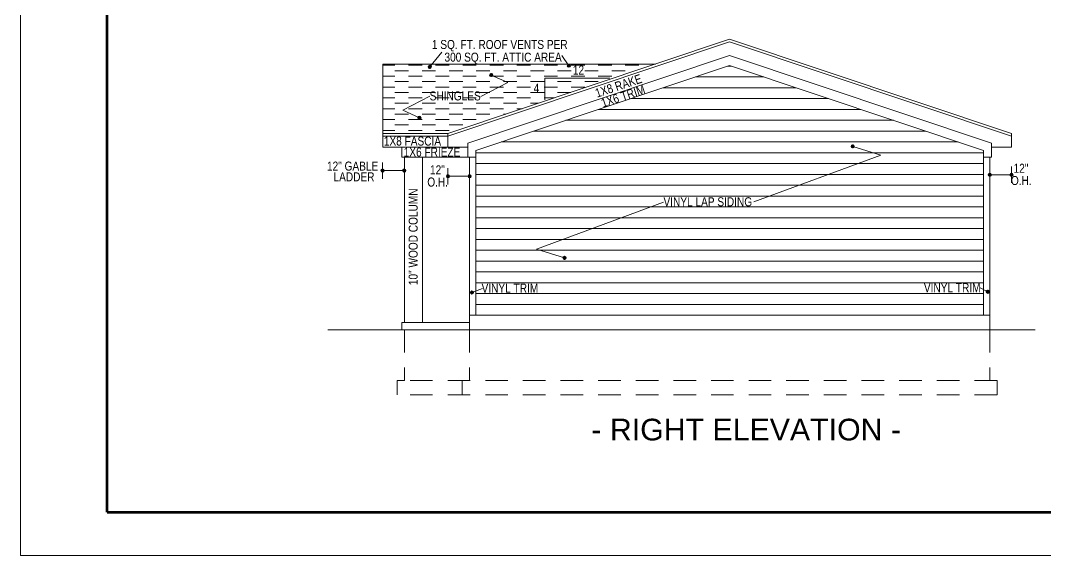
# Model space of a CAD drawing. Header units: inches. Extents: x -4443104 to -4439086, y 793046 to 798506.
# Drawn here: x -4441182 to -4440615, y 793046 to 793342 of the extents above; entities that cross this region are included whole.
import ezdxf
from ezdxf.enums import TextEntityAlignment as Align

# ---------------------------------------------------------------- set-up
doc = ezdxf.new("R2010")
doc.units = ezdxf.units.IN
doc.header["$MEASUREMENT"] = 0
doc.linetypes.add('DGN Style 2', pattern=[20.825219, 12.495132, -8.330088])
doc.layers.add('Level 1', color=7, linetype='Continuous', lineweight=0)
doc.layers.add('Level 3', color=7, linetype='Continuous', lineweight=0)
doc.styles.add('Style-Arial', font='arial.ttf')

# ---------------------------------------------------------------- blocks, each defined once
blk = doc.blocks.new('412')
at = {"layer": 'Level 3', "color": 120, "linetype": 'Continuous', "lineweight": 13, "flags": 128}
blk.add_lwpolyline([(18, 0), (-18, 0), (-18, -12)], dxfattribs=at)
at = {"layer": 'Level 3', "color": 120, "linetype": 'Continuous', "lineweight": 13, "style": 'Style-Arial', "width": 0.8}
for s, p in [('12', (-2.53, 2)), ('4', (-24.23, -8.02))]:
    blk.add_text(s, height=5, dxfattribs=at).set_placement(p)
blk = doc.blocks.new('LT3_5')
at = {"layer": 'Level 3', "color": 2, "linetype": 'Continuous', "lineweight": 13}
for radius in [6, 5.52, 5.04, 4.56, 4.08, 3.6, 3.12, 2.64, 2.16, 1.68, 1.2, 0.72, 0.24]:
    blk.add_circle((0, 0), radius, dxfattribs=at)
blk = doc.blocks.new('LT3_7')
at = {"layer": 'Level 3', "color": 2, "linetype": 'Continuous', "lineweight": 13}
for radius in [6, 5.52, 5.04, 4.56, 4.08, 3.6, 3.12, 2.64, 2.16, 1.68, 1.2, 0.72, 0.24]:
    blk.add_circle((0, 0), radius, dxfattribs=at)
blk = doc.blocks.new('12OH')
at = {"layer": 'Level 3', "color": 2, "linetype": 'Continuous', "lineweight": 13}
for p, q in [((0, -9), (0, 0)), ((-12, -4.5), (0, -4.5))]:
    blk.add_line(p, q, dxfattribs=at)
at = {"layer": 'Level 3', "color": 2, "linetype": 'Continuous', "lineweight": 13, "xscale": 0.1499990686758433, "yscale": 0.1499990686758433, "zscale": 0.1499990686758433}
for name, p in [('LT3_5', (-12, -4.5)), ('LT3_7', (0, -4.5))]:
    blk.add_blockref(name, p, dxfattribs=at)
blk = doc.blocks.new('SWRV')
at = {"layer": 'Level 3', "color": 7, "linetype": 'Continuous', "lineweight": 13, "style": 'Style-Arial', "width": 0.8}
for s, p in [('1 SQ. FT. ROOF VENTS PER', (43.65, 0.54)), ('300 SQ. FT. ATTIC AREA', (40.38, -6.47))]:
    blk.add_text(s, height=5, dxfattribs=at).set_placement(p, align=Align.RIGHT)
blk = doc.blocks.new('LT3_3')
at = {"layer": 'Level 3', "color": 120, "linetype": 'Continuous', "lineweight": 13}
for radius in [6, 5.52, 5.04, 4.56, 4.08, 3.6, 3.12, 2.64, 2.16, 1.68, 1.2, 0.72, 0.24]:
    blk.add_circle((0, 0), radius, dxfattribs=at)

msp = doc.modelspace()

# ---------------------------------------------------------------- linework, layer by layer
at = {"layer": 'Level 1', "color": 7, "linetype": 'Continuous', "lineweight": 0}
for q in [(-4441181.9771, 794197.7979), (-4439453.9771, 793045.7979)]:
    msp.add_line((-4441181.9771, 793045.7979), q, dxfattribs=at)
at = {"layer": 'Level 1', "color": 7, "linetype": 'Continuous', "lineweight": 53}
for q in [(-4441133.9771, 794173.7979), (-4439501.9771, 793069.7979)]:
    msp.add_line((-4441133.9771, 793069.7979), q, dxfattribs=at)
at = {"layer": 'Level 3', "color": 120, "linetype": 'Continuous', "lineweight": 13}
for p, q in [((-4440945.4597, 793279.3877), (-4440789.4597, 793331.5846)), ((-4440633.4597, 793279.3877), (-4440789.4597, 793331.5846)), ((-4440948.6841, 793324.4868), (-4440955.4638, 793316.2782)), ((-4440934.4597, 793274.0683), (-4440789.4597, 793322.5846)), ((-4440882.3109, 793322.5873), (-4440878.4465, 793316.9566)), ((-4440644.4597, 793274.0683), (-4440789.4597, 793322.5846)), ((-4440981.4597, 793271.8877), (-4440981.4597, 793317.8778)), ((-4440981.4597, 793317.8778), (-4440830.425, 793317.8778)), ((-4440929.9597, 793270.074), (-4440789.4597, 793317.0846)), ((-4440648.9597, 793270.074), (-4440789.4597, 793317.0846)), ((-4440912.2772, 793307.5947), (-4440921.4298, 793311.8008)), ((-4440927.1925, 793299.861), (-4440912.2772, 793307.5947)), ((-4440970.311, 793292.3714), (-4440955.3957, 793300.1051)), ((-4440961.1584, 793288.1653), (-4440970.311, 793292.3714)), ((-4440945.4597, 793279.3877), (-4440981.4597, 793279.3877)), ((-4440945.4597, 793271.8877), (-4440945.4597, 793279.3877)), ((-4440633.4597, 793271.8877), (-4440633.4597, 793279.3877)), ((-4440945.4597, 793271.8877), (-4440981.4597, 793271.8877)), ((-4440970.9597, 793266.3877), (-4440970.9597, 793271.8877)), ((-4440934.4597, 793271.8877), (-4440945.4597, 793271.8877)), ((-4440934.4597, 793266.3877), (-4440934.4597, 793274.0683)), ((-4440705.7954, 793267.4411), (-4440721.3378, 793272.3086)), ((-4440644.4597, 793266.3877), (-4440644.4597, 793274.0683)), ((-4440644.4597, 793271.8877), (-4440633.4597, 793271.8877)), ((-4440929.9597, 793266.3877), (-4440970.9597, 793266.3877)), ((-4440969.4597, 793266.3877), (-4440969.4597, 793174.7611)), ((-4440959.4597, 793266.3877), (-4440959.4597, 793174.7611)), ((-4440933.4597, 793266.3877), (-4440933.4597, 793170.7611)), ((-4440929.9597, 793270.074), (-4440929.9597, 793178.7611)), ((-4440776.1516, 793241.5603), (-4440705.7954, 793267.4411)), ((-4440648.9597, 793270.074), (-4440648.9597, 793178.7611)), ((-4440648.9597, 793266.3877), (-4440644.4597, 793266.3877)), ((-4440645.4597, 793266.3877), (-4440645.4597, 793170.7611)), ((-4440896.398, 793215.4421), (-4440826.0417, 793241.3229)), ((-4440880.8556, 793210.5746), (-4440896.398, 793215.4421)), ((-4440926.3102, 793193.6481), (-4440932.0827, 793191.3997)), ((-4440650.8597, 793194.0067), (-4440646.5982, 793191.7971)), ((-4440933.4597, 793174.7611), (-4440970.9597, 793174.7611)), ((-4440970.9597, 793174.7611), (-4440970.9597, 793170.7611)), ((-4440645.4597, 793178.7611), (-4440933.4597, 793178.7611)), ((-4440620.2576, 793170.7611), (-4441011.9262, 793170.7611))]:
    msp.add_line(p, q, dxfattribs=at)
at = {"layer": 'Level 3', "color": 120, "linetype": 'Continuous', "lineweight": 0}
for p, q in [((-4440945.4597, 793277.8877), (-4440789.4597, 793330.0846)), ((-4440633.4597, 793277.8877), (-4440789.4597, 793330.0846)), ((-4440945.4597, 793277.8877), (-4440981.4597, 793277.8877))]:
    msp.add_line(p, q, dxfattribs=at)
at = {"layer": 'Level 3', "color": 251, "linetype": 'Continuous', "lineweight": 0}
for p, q in [((-4440981.4597, 793317.1644), (-4440974.6985, 793317.1644)), ((-4440967.1985, 793317.1644), (-4440959.6985, 793317.1644)), ((-4440952.1985, 793317.1644), (-4440944.6985, 793317.1644)), ((-4440937.1985, 793317.1644), (-4440929.6985, 793317.1644)), ((-4440922.1985, 793317.1644), (-4440914.6985, 793317.1644)), ((-4440907.1985, 793317.1644), (-4440899.6985, 793317.1644)), ((-4440892.1985, 793317.1644), (-4440884.6985, 793317.1644)), ((-4440877.1985, 793317.1644), (-4440869.6985, 793317.1644)), ((-4440862.1985, 793317.1644), (-4440854.6985, 793317.1644)), ((-4440847.1985, 793317.1644), (-4440839.6985, 793317.1644)), ((-4440981.4597, 793311.1644), (-4440974.6985, 793311.1644)), ((-4440974.6985, 793314.1644), (-4440967.1985, 793314.1644)), ((-4440967.1985, 793311.1644), (-4440959.6985, 793311.1644)), ((-4440959.6985, 793314.1644), (-4440952.1985, 793314.1644)), ((-4440952.1985, 793311.1644), (-4440944.6985, 793311.1644)), ((-4440944.6985, 793314.1644), (-4440937.1985, 793314.1644)), ((-4440937.1985, 793311.1644), (-4440929.6985, 793311.1644)), ((-4440929.6985, 793314.1644), (-4440922.1985, 793314.1644)), ((-4440922.1985, 793311.1644), (-4440914.6985, 793311.1644)), ((-4440914.6985, 793314.1644), (-4440907.1985, 793314.1644)), ((-4440907.1985, 793311.1644), (-4440899.6985, 793311.1644)), ((-4440899.6985, 793314.1644), (-4440892.1985, 793314.1644)), ((-4440892.1985, 793311.1644), (-4440884.6985, 793311.1644)), ((-4440884.6985, 793314.1644), (-4440877.1985, 793314.1644)), ((-4440877.1985, 793311.1644), (-4440869.6985, 793311.1644)), ((-4440869.6985, 793314.1644), (-4440862.1985, 793314.1644)), ((-4440862.1985, 793311.1644), (-4440854.6985, 793311.1644)), ((-4440854.6985, 793314.1644), (-4440847.1985, 793314.1644)), ((-4440981.4597, 793305.1644), (-4440974.6985, 793305.1644)), ((-4440974.6985, 793308.1644), (-4440967.1985, 793308.1644)), ((-4440967.1985, 793305.1644), (-4440959.6985, 793305.1644)), ((-4440959.6985, 793308.1644), (-4440952.1985, 793308.1644)), ((-4440952.1985, 793305.1644), (-4440944.6985, 793305.1644)), ((-4440944.6985, 793308.1644), (-4440937.1985, 793308.1644)), ((-4440937.1985, 793305.1644), (-4440929.6985, 793305.1644)), ((-4440929.6985, 793308.1644), (-4440922.1985, 793308.1644)), ((-4440922.1985, 793305.1644), (-4440914.6985, 793305.1644)), ((-4440914.6985, 793308.1644), (-4440907.1985, 793308.1644)), ((-4440907.1985, 793305.1644), (-4440899.6985, 793305.1644)), ((-4440899.6985, 793308.1644), (-4440892.1985, 793308.1644)), ((-4440892.1985, 793305.1644), (-4440884.6985, 793305.1644)), ((-4440884.6985, 793308.1644), (-4440877.1985, 793308.1644)), ((-4440877.1985, 793305.1644), (-4440869.6985, 793305.1644)), ((-4440869.6985, 793308.1644), (-4440862.1985, 793308.1644)), ((-4440981.4597, 793299.1644), (-4440974.6985, 793299.1644)), ((-4440974.6985, 793302.1644), (-4440967.1985, 793302.1644)), ((-4440967.1985, 793299.1644), (-4440959.6985, 793299.1644)), ((-4440959.6985, 793302.1644), (-4440952.1985, 793302.1644)), ((-4440952.1985, 793299.1644), (-4440944.6985, 793299.1644)), ((-4440944.6985, 793302.1644), (-4440937.1985, 793302.1644)), ((-4440937.1985, 793299.1644), (-4440929.6985, 793299.1644)), ((-4440929.6985, 793302.1644), (-4440922.1985, 793302.1644)), ((-4440922.1985, 793299.1644), (-4440914.6985, 793299.1644)), ((-4440914.6985, 793302.1644), (-4440907.1985, 793302.1644)), ((-4440907.1985, 793299.1644), (-4440899.6985, 793299.1644)), ((-4440899.6985, 793302.1644), (-4440892.1985, 793302.1644)), ((-4440892.1985, 793299.1644), (-4440886.3534, 793299.1644)), ((-4440884.6985, 793302.1644), (-4440877.3873, 793302.1644)), ((-4440974.6985, 793296.1644), (-4440967.1985, 793296.1644)), ((-4440959.6985, 793296.1644), (-4440952.1985, 793296.1644)), ((-4440944.6985, 793296.1644), (-4440937.1985, 793296.1644)), ((-4440929.6985, 793296.1644), (-4440922.1985, 793296.1644)), ((-4440914.6985, 793296.1644), (-4440907.1985, 793296.1644)), ((-4440899.6985, 793296.1644), (-4440895.3194, 793296.1644)), ((-4440981.4597, 793293.1644), (-4440974.6985, 793293.1644)), ((-4440974.6985, 793290.1644), (-4440967.1985, 793290.1644)), ((-4440967.1985, 793293.1644), (-4440959.6985, 793293.1644)), ((-4440959.6985, 793290.1644), (-4440952.1985, 793290.1644)), ((-4440952.1985, 793293.1644), (-4440944.6985, 793293.1644)), ((-4440944.6985, 793290.1644), (-4440937.1985, 793290.1644)), ((-4440937.1985, 793293.1644), (-4440929.6985, 793293.1644)), ((-4440929.6985, 793290.1644), (-4440922.1985, 793290.1644)), ((-4440922.1985, 793293.1644), (-4440914.6985, 793293.1644)), ((-4440914.6985, 793290.1644), (-4440913.2516, 793290.1644)), ((-4440907.1985, 793293.1644), (-4440904.2855, 793293.1644)), ((-4440981.4597, 793287.1644), (-4440974.6985, 793287.1644)), ((-4440974.6985, 793284.1644), (-4440967.1985, 793284.1644)), ((-4440967.1985, 793287.1644), (-4440959.6985, 793287.1644)), ((-4440959.6985, 793284.1644), (-4440952.1985, 793284.1644)), ((-4440952.1985, 793287.1644), (-4440944.6985, 793287.1644)), ((-4440944.6985, 793284.1644), (-4440937.1985, 793284.1644)), ((-4440937.1985, 793287.1644), (-4440929.6985, 793287.1644)), ((-4440981.4597, 793281.1644), (-4440974.6985, 793281.1644)), ((-4440967.1985, 793281.1644), (-4440959.6985, 793281.1644)), ((-4440952.1985, 793281.1644), (-4440944.6985, 793281.1644))]:
    msp.add_line(p, q, dxfattribs=at)
at = {"layer": 'Level 3', "color": 30, "linetype": 'Continuous', "lineweight": 0}
for p, q in [((-4440790.4266, 793316.7611), (-4440788.4927, 793316.7611)), ((-4440808.3587, 793310.7611), (-4440770.5606, 793310.7611)), ((-4440826.2908, 793304.7611), (-4440752.6285, 793304.7611)), ((-4440844.2229, 793298.7611), (-4440734.6964, 793298.7611)), ((-4440862.155, 793292.7611), (-4440716.7643, 793292.7611)), ((-4440880.0871, 793286.7611), (-4440698.8322, 793286.7611)), ((-4440898.0192, 793280.7611), (-4440680.9001, 793280.7611)), ((-4440915.9514, 793274.7611), (-4440662.968, 793274.7611)), ((-4440929.9597, 793268.7611), (-4440648.9597, 793268.7611)), ((-4440929.9597, 793262.7611), (-4440648.9597, 793262.7611)), ((-4440929.9597, 793256.7611), (-4440648.9597, 793256.7611)), ((-4440929.9597, 793250.7611), (-4440648.9597, 793250.7611)), ((-4440929.9597, 793244.7611), (-4440648.9597, 793244.7611)), ((-4440929.9597, 793238.7611), (-4440648.9597, 793238.7611)), ((-4440929.9597, 793232.7611), (-4440648.9597, 793232.7611)), ((-4440929.9597, 793226.7611), (-4440648.9597, 793226.7611)), ((-4440929.9597, 793220.7611), (-4440648.9597, 793220.7611)), ((-4440929.9597, 793214.7611), (-4440648.9597, 793214.7611)), ((-4440929.9597, 793208.7611), (-4440648.9597, 793208.7611)), ((-4440929.9597, 793202.7611), (-4440648.9597, 793202.7611)), ((-4440929.9597, 793196.7611), (-4440648.9597, 793196.7611)), ((-4440929.9597, 793190.7611), (-4440648.9597, 793190.7611)), ((-4440929.9597, 793184.7611), (-4440648.9597, 793184.7611))]:
    msp.add_line(p, q, dxfattribs=at)
at = {"layer": 'Level 3', "color": 120, "linetype": 'DGN Style 2', "lineweight": 0}
for p, q in [((-4440969.4597, 793170.7611), (-4440969.4597, 793142.7611)), ((-4440933.4597, 793170.7611), (-4440933.4597, 793142.7611)), ((-4440645.4597, 793170.7611), (-4440645.4597, 793142.7611)), ((-4440973.4597, 793142.7611), (-4440973.4597, 793134.7611)), ((-4440969.4597, 793142.7611), (-4440973.4597, 793142.7611)), ((-4440641.4597, 793142.7611), (-4440969.4597, 793142.7611)), ((-4440937.4597, 793142.7611), (-4440937.4597, 793134.7611)), ((-4440933.4597, 793142.7611), (-4440937.4597, 793142.7611)), ((-4440645.4597, 793142.7611), (-4440641.4597, 793142.7611)), ((-4440641.4597, 793142.7611), (-4440641.4597, 793134.7611)), ((-4440641.4597, 793134.7611), (-4440973.4597, 793134.7611))]:
    msp.add_line(p, q, dxfattribs=at)

# ---------------------------------------------------------------- block references
at = {"layer": 'Level 3', "color": 7, "linetype": 'Continuous', "lineweight": 13}
msp.add_blockref('SWRV', (-4440922.7871, 793325.66), dxfattribs=at)
at = {"layer": 'Level 3', "color": 120, "linetype": 'Continuous', "lineweight": 13, "xscale": 0.1499990686758433, "yscale": 0.1499990686758433, "zscale": 0.1499990686758433}
for p in [(-4440955.4638, 793316.2782), (-4440878.4465, 793316.9566), (-4440921.4298, 793311.8008), (-4440961.1584, 793288.1653), (-4440721.3378, 793272.3086), (-4440880.8556, 793210.5746), (-4440932.0827, 793191.3997), (-4440646.5982, 793191.7971)]:
    msp.add_blockref('LT3_3', p, dxfattribs=at)
at = {"layer": 'Level 3', "color": 120, "linetype": 'Continuous', "lineweight": 13}
msp.add_blockref('412', (-4440873.7085, 793310.0765), dxfattribs=at)
at = {"layer": 'Level 3', "color": 2, "linetype": 'Continuous', "lineweight": 13, "rotation": 180}
for p in [(-4440981.5821, 793254.391), (-4440945.3688, 793251.2514)]:
    msp.add_blockref('12OH', p, dxfattribs=at)
at = {"layer": 'Level 3', "color": 2, "linetype": 'Continuous', "lineweight": 13, "extrusion": (0, 0, -1), "rotation": 180}
msp.add_blockref('12OH', (4440633.4416, 793252.0926), dxfattribs=at)

# ---------------------------------------------------------------- texts
at = {"layer": 'Level 3', "color": 120, "linetype": 'Continuous', "lineweight": 13, "style": 'Style-Arial', "width": 0.8}
for s, rotation, p in [('1X8 RAKE', 18.5, (-4440862.8556, 793299.2158)), ('1X6 TRIM', 18.5, (-4440859.5746, 793293.7504)), ('10" WOOD COLUMN', 90, (-4440962.1322, 793195.4645))]:
    msp.add_text(s, height=5, rotation=rotation, dxfattribs=at).set_placement(p)
for s, p in [('SHINGLES', (-4440955.4925, 793297.7338)), ('1X8 FASCIA', (-4440980.8609, 793272.7274)), ('1X6 FRIEZE', (-4440969.8695, 793266.6606)), ('VINYL LAP SIDING', (-4440826.0687, 793239.1197)), ('VINYL TRIM', (-4440926.7509, 793191.3131)), ('VINYL TRIM', (-4440681.9329, 793191.5728))]:
    msp.add_text(s, height=5, dxfattribs=at).set_placement(p)
at = {"layer": 'Level 3', "color": 7, "linetype": 'Continuous', "lineweight": 13, "style": 'Style-Arial', "width": 0.8}
for s, p in [('12" GABLE', (-4441012.341, 793258.8845)), ('12"', (-4440955.3148, 793256.8077)), ('LADDER', (-4441008.7114, 793252.9179)), ('O.H.', (-4440956.8068, 793250.0561))]:
    msp.add_text(s, height=5, dxfattribs=at).set_placement(p)
for s, p in [('12"', (-4440624.1023, 793257.6489)), ('O.H.', (-4440622.275, 793250.8973))]:
    msp.add_text(s, height=5, dxfattribs=at).set_placement(p, align=Align.RIGHT)
at = {"layer": 'Level 3', "color": 120, "linetype": 'Continuous', "lineweight": 13, "style": 'Style-Arial'}
msp.add_text('- RIGHT ELEVATION -', height=12, dxfattribs=at).set_placement((-4440865.9725, 793109.5166))

doc.saveas('drawing.dxf')
